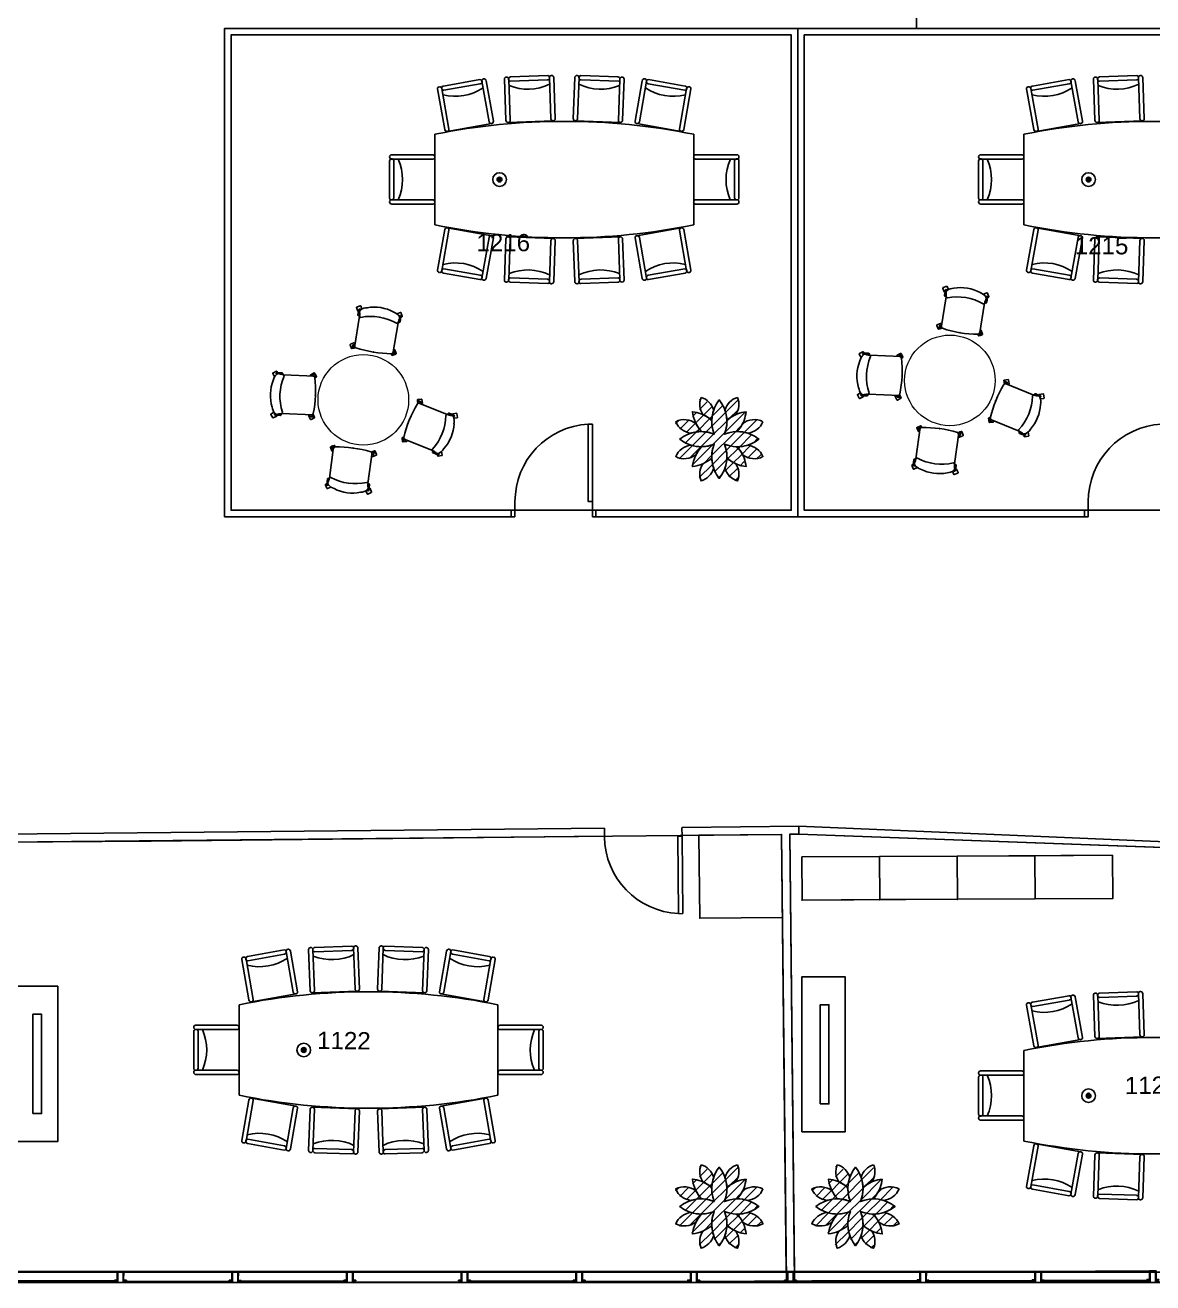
# Model space of a CAD drawing. Header units: inches. Extents: x 4 to 2210, y 3 to 2073.
# Drawn here: x 929 to 1452, y 3 to 586 of the extents above; entities that cross this region are included whole.
import ezdxf

# ---------------------------------------------------------------- set-up
doc = ezdxf.new("R2010")
doc.units = ezdxf.units.IN
doc.header["$MEASUREMENT"] = 0
for name, color, linetype in [('Planon_construction', 253, 'Continuous'), ('Planon_floor', 1, 'Continuous'), ('Planon_space', 40, 'Continuous'), ('Planon_space_number', 30, 'Continuous')]:
    doc.layers.add(name, color=color, linetype=linetype)
doc.styles.get("Standard").update_dxf_attribs({"font": 'arial.ttf'})
doc.styles.add('TEXT', font='arial.ttf')

# ---------------------------------------------------------------- blocks, each defined once
blk = doc.blocks.new('Furniture_Conftable_3')
at = {"layer": 'Planon_construction'}
blk.add_hatch(color=256, dxfattribs=at).paths.add_polyline_path([(-112.11, 0.02, 1), (-109.89, 0.02, 1)])
for p, q in [((-118.47, 46.68), (-118.35, 46.7)), ((-107.9, 47.55), (-107.78, 47.55)), ((-105.86, 47.62), (-88.66, 48.22)), ((-87.22, 28.26), (-87.88, 47.37)), ((-87.84, 47.46), (-87.84, 47.25)), ((-87.04, 48.28), (-86.91, 48.28)), ((-85.88, 47.32), (-85.21, 28.2)), ((-76.12, 47.32), (-76.79, 28.2)), ((-74.96, 48.28), (-75.09, 48.28)), ((-74.78, 28.26), (-74.12, 47.37)), ((-74.16, 47.46), (-74.16, 47.25)), ((-56.14, 47.62), (-73.34, 48.22)), ((-54.1, 47.55), (-54.22, 47.55)), ((-43.53, 46.68), (-43.65, 46.7)), ((-136.42, 23.21), (-139.74, 42.04)), ((-139.03, 43.06), (-138.91, 43.08)), ((-137.79, 42.05), (-137.83, 42.25)), ((-137.83, 42.25), (-137.83, 42.25)), ((-137.75, 42.27), (-134.43, 23.43)), ((-137.02, 43.41), (-120.07, 46.4)), ((-119.93, 44.39), (-136.88, 41.41)), ((-115.86, 26.83), (-119.18, 45.67)), ((-119.16, 45.76), (-119.12, 45.55)), ((-117.19, 45.89), (-113.87, 27.06)), ((-108.08, 27.53), (-108.75, 46.64)), ((-106.82, 46.38), (-106.83, 46.58)), ((-106.74, 46.59), (-106.08, 27.47)), ((-88.8, 46.21), (-106, 45.61)), ((-73.2, 46.21), (-56, 45.61)), ((-55.26, 46.59), (-55.92, 27.47)), ((-55.18, 46.38), (-55.17, 46.58)), ((-53.92, 27.53), (-53.25, 46.64)), ((-44.81, 45.89), (-48.13, 27.06)), ((-46.14, 26.83), (-42.82, 45.67)), ((-42.84, 45.76), (-42.88, 45.55)), ((-42.07, 44.39), (-25.12, 41.41)), ((-24.98, 43.41), (-41.93, 46.4)), ((-24.25, 42.27), (-27.57, 23.43)), ((-25.58, 23.21), (-22.26, 42.04)), ((-24.21, 42.05), (-24.17, 42.25)), ((-24.17, 42.25), (-24.17, 42.25)), ((-22.97, 43.06), (-23.09, 43.08)), ((-135.26, 22.4), (-114.58, 26.04)), ((-114.58, 26.04), (-114.7, 26.02)), ((-114.7, 26.02), (-114.7, 26.02)), ((-107.04, 26.57), (-86.06, 27.3)), ((-106.92, 26.57), (-107.04, 26.57)), ((-86.06, 27.3), (-86.18, 27.29)), ((-54.96, 26.57), (-75.94, 27.3)), ((-75.94, 27.3), (-75.82, 27.29)), ((-55.08, 26.57), (-54.96, 26.57)), ((-26.74, 22.4), (-47.42, 26.04)), ((-47.42, 26.04), (-47.3, 26.02)), ((-47.3, 26.02), (-47.3, 26.02)), ((-141, -20.98), (-141, 21.02)), ((-135.14, 22.42), (-135.26, 22.4)), ((-135.26, 22.4), (-135.26, 22.4)), ((-26.86, 22.42), (-26.74, 22.4)), ((-26.74, 22.4), (-26.74, 22.4)), ((-21, 21.02), (-21, -20.98)), ((-162, 10.65), (-162, 10.52)), ((-162, 8.6), (-162, -8.6)), ((-142, 11.52), (-161.12, 11.52)), ((-160.79, 9.6), (-161, 9.6)), ((-161, 9.52), (-141.87, 9.52)), ((-160, -8.4), (-160, 8.81)), ((-141, 10.52), (-141, -10.48)), ((-141, 10.4), (-141, 10.52)), ((-21, 10.52), (-21, -10.48)), ((-21, 10.4), (-21, 10.52)), ((-1, 9.52), (-20.13, 9.52)), ((-20, 11.52), (-0.88, 11.52)), ((-2, -8.4), (-2, 8.81)), ((-1.21, 9.6), (-1, 9.6)), ((0, 10.65), (0, 10.52)), ((0, 8.6), (0, -8.6)), ((-162, -10.23), (-162, -10.35)), ((-161.21, -9.4), (-161, -9.4)), ((-142, -9.35), (-161.12, -9.35)), ((-161, -11.35), (-141.87, -11.35)), ((-141, -10.48), (-141, -10.35)), ((-21, -10.48), (-21, -10.35)), ((-1, -11.35), (-20.13, -11.35)), ((-20, -9.35), (-0.88, -9.35)), ((-0.79, -9.4), (-1, -9.4)), ((0, -10.23), (0, -10.35)), ((-136.42, -23.17), (-139.74, -42)), ((-135.26, -22.36), (-114.58, -26)), ((-135.14, -22.38), (-135.26, -22.36)), ((-135.26, -22.36), (-135.26, -22.36)), ((-26.74, -22.36), (-47.42, -26)), ((-26.86, -22.38), (-26.74, -22.36)), ((-26.74, -22.36), (-26.74, -22.36)), ((-25.58, -23.17), (-22.26, -42)), ((-137.75, -42.23), (-134.43, -23.39)), ((-115.86, -26.79), (-119.18, -45.63)), ((-117.19, -45.85), (-113.87, -27.02)), ((-114.58, -26), (-114.7, -25.98)), ((-114.7, -25.98), (-114.7, -25.98)), ((-108.08, -27.49), (-108.75, -46.6)), ((-107.04, -26.52), (-86.06, -27.26)), ((-106.92, -26.53), (-107.04, -26.52)), ((-106.74, -46.55), (-106.08, -27.43)), ((-87.22, -28.22), (-87.88, -47.33)), ((-86.06, -27.26), (-86.18, -27.25)), ((-85.88, -47.27), (-85.21, -28.16)), ((-76.12, -47.27), (-76.79, -28.16)), ((-54.96, -26.52), (-75.94, -27.26)), ((-75.94, -27.26), (-75.82, -27.25)), ((-74.78, -28.22), (-74.12, -47.33)), ((-55.26, -46.55), (-55.92, -27.43)), ((-55.08, -26.53), (-54.96, -26.52)), ((-53.92, -27.49), (-53.25, -46.6)), ((-44.81, -45.85), (-48.13, -27.02)), ((-47.42, -26), (-47.3, -25.98)), ((-47.3, -25.98), (-47.3, -25.98)), ((-46.14, -26.79), (-42.82, -45.63)), ((-24.25, -42.23), (-27.57, -23.39)), ((-139.03, -43.02), (-138.91, -43.04)), ((-137.79, -42.01), (-137.83, -42.21)), ((-137.83, -42.21), (-137.83, -42.21)), ((-137.02, -43.37), (-120.07, -46.36)), ((-119.93, -44.35), (-136.88, -41.36)), ((-119.16, -45.72), (-119.12, -45.51)), ((-118.47, -46.64), (-118.35, -46.66)), ((-106.82, -46.33), (-106.83, -46.54)), ((-88.8, -46.17), (-106, -45.57)), ((-73.2, -46.17), (-56, -45.57)), ((-55.18, -46.33), (-55.17, -46.54)), ((-43.53, -46.64), (-43.65, -46.66)), ((-42.84, -45.72), (-42.88, -45.51)), ((-42.07, -44.35), (-25.12, -41.36)), ((-24.98, -43.37), (-41.93, -46.36)), ((-24.21, -42.01), (-24.17, -42.21)), ((-24.17, -42.21), (-24.17, -42.21)), ((-22.97, -43.02), (-23.09, -43.04)), ((-107.9, -47.51), (-107.78, -47.51)), ((-105.86, -47.58), (-88.66, -48.18)), ((-87.84, -47.41), (-87.84, -47.21)), ((-87.04, -48.23), (-86.91, -48.24)), ((-74.96, -48.23), (-75.09, -48.24)), ((-74.16, -47.41), (-74.16, -47.21)), ((-56.14, -47.58), (-73.34, -48.18)), ((-54.1, -47.51), (-54.22, -47.51))]:
    blk.add_line(p, q, dxfattribs=at)
for radius in [3.16, 1.11]:
    blk.add_circle((-111, 0.02), radius, dxfattribs=at)
for centre, radius, start, end in [((-118.32, 45.82), 0.875, 99.99736, 189.99622), ((-118.18, 45.72), 1, 9.99978, 100.003), ((-107.87, 46.67), 0.875, 92, 182), ((-107.74, 46.55), 1, 2, 92), ((-105.83, 46.62), 1, 92, 182), ((-88.84, 47.21), 1, 272, 2), ((-88.64, 47.43), 0.792, 2, 92), ((-87.01, 47.4), 0.875, 92, 182), ((-86.88, 47.28), 1, 2, 92), ((-75.12, 47.28), 1, 88, 178), ((-74.99, 47.4), 0.875, 358, 88), ((-73.36, 47.43), 0.792, 88, 178), ((-73.16, 47.21), 1, 178, 268), ((-56.17, 46.62), 1, 358, 88), ((-54.26, 46.55), 1, 88, 178), ((-54.13, 46.67), 0.875, 358, 88), ((-43.82, 45.72), 1, 79.997, 170.00022), ((-43.68, 45.82), 0.875, 350.00378, 80.00264), ((-138.88, 42.2), 0.875, 99.99736, 189.99622), ((-138.73, 42.09), 1, 9.99978, 100.003), ((-136.85, 42.43), 1, 100.00012, 189.99636), ((-137.02, 42.19), 0.792, 190.003, 280.00253), ((-131.57, 61.95), 23.31, 256.07249, 303.74951), ((-119.94, 45.62), 0.792, 9.99636, 99.9954), ((-120.1, 45.38), 1, 279.99981, 10.003), ((-106.03, 46.4), 0.792, 182, 272), ((-97.89, 65.22), 23.31, 248.07253, 295.74953), ((-64.11, 65.22), 23.31, 244.25047, 291.92747), ((-55.97, 46.4), 0.792, 268, 358), ((-30.43, 61.95), 23.31, 236.25049, 283.92751), ((-41.9, 45.38), 1, 169.997, 260.00019), ((-42.06, 45.62), 0.792, 80.0046, 170.00364), ((-24.98, 42.19), 0.792, 259.99747, 349.997), ((-25.15, 42.43), 1, 350.00364, 79.99988), ((-23.27, 42.09), 1, 79.997, 170.00022), ((-23.12, 42.2), 0.875, 350.00378, 80.00264), ((-81, -275.98), 303, 78.57881, 101.42119), ((-135.29, 23.28), 0.875, 280.003, 10.00381), ((-114.88, 27.01), 1, 190.00011, 279.99736), ((-114.73, 26.91), 0.875, 280.003, 10.00381), ((-107.08, 27.56), 1, 182, 272), ((-106.95, 27.44), 0.875, 272, 2), ((-86.22, 28.29), 1, 182, 272), ((-86.09, 28.17), 0.875, 272, 2), ((-75.91, 28.17), 0.875, 178, 268), ((-75.78, 28.29), 1, 268, 358), ((-55.05, 27.44), 0.875, 178, 268), ((-54.92, 27.56), 1, 268, 358), ((-47.27, 26.91), 0.875, 169.99619, 259.997), ((-47.12, 27.01), 1, 260.00264, 349.99989), ((-26.71, 23.28), 0.875, 169.99619, 259.997), ((-135.43, 23.38), 1, 190.00011, 279.99736), ((-26.57, 23.38), 1, 260.00264, 349.99989), ((-161.12, 10.65), 0.875, 90, 180), ((-161, 10.52), 1, 180, 270), ((-161, 8.6), 1, 90, 180), ((-160.79, 8.81), 0.792, 0, 90), ((-179.31, 0.02), 23.31, 336.25047, 23.92747), ((-142, 10.52), 1, 360, 90), ((-141.87, 10.4), 0.875, 270, 0), ((-20, 10.52), 1, 90, 180), ((-20.13, 10.4), 0.875, 180, 270), ((17.31, 0.02), 23.31, 156.07253, 203.74953), ((-1.21, 8.81), 0.792, 90, 180), ((-1, 10.52), 1, 270, 0), ((-1, 8.6), 1, 0, 90), ((-0.88, 10.65), 0.875, 0, 90), ((-161.21, -8.6), 0.792, 180, 270), ((-161.12, -10.23), 0.875, 90, 180), ((-161, -10.35), 1, 180, 270), ((-161, -8.4), 1, 270, 0), ((-142, -10.35), 1, 0, 90), ((-141.87, -10.48), 0.875, 270, 0), ((-20, -10.35), 1, 90, 180), ((-20.13, -10.48), 0.875, 180, 270), ((-1, -8.4), 1, 180, 270), ((-1, -10.35), 1, 270, 0), ((-0.88, -10.23), 0.875, 0, 90), ((-0.79, -8.6), 0.792, 270, 0), ((-81, 276.02), 303, 258.57881, 281.42119), ((-135.43, -23.34), 1, 80.00264, 169.99989), ((-135.29, -23.24), 0.875, 349.99619, 79.997), ((-26.71, -23.24), 0.875, 100.003, 190.00381), ((-26.57, -23.34), 1, 10.00011, 99.99736), ((-114.88, -26.97), 1, 80.00264, 169.99989), ((-114.73, -26.86), 0.875, 349.99619, 79.997), ((-107.08, -27.52), 1, 88, 178), ((-106.95, -27.4), 0.875, 358, 88), ((-86.22, -28.25), 1, 88, 178), ((-86.09, -28.13), 0.875, 358, 88), ((-75.91, -28.13), 0.875, 92, 182), ((-75.78, -28.25), 1, 2, 92), ((-55.05, -27.4), 0.875, 92, 182), ((-54.92, -27.52), 1, 2, 92), ((-47.27, -26.86), 0.875, 100.003, 190.00381), ((-47.12, -26.97), 1, 10.00011, 99.99736), ((-131.57, -61.91), 23.31, 56.25049, 103.92751), ((-30.43, -61.91), 23.31, 76.07249, 123.74951), ((-138.88, -42.15), 0.875, 170.00378, 260.00264), ((-138.73, -42.05), 1, 259.997, 350.00022), ((-136.85, -42.39), 1, 170.00364, 259.99988), ((-137.02, -42.14), 0.792, 79.99747, 169.997), ((-119.94, -45.58), 0.792, 260.0046, 350.00364), ((-120.1, -45.34), 1, 349.997, 80.00019), ((-118.32, -45.78), 0.875, 170.00378, 260.00264), ((-118.18, -45.68), 1, 259.997, 350.00022), ((-107.87, -46.63), 0.875, 178, 268), ((-107.74, -46.51), 1, 268, 358), ((-105.83, -46.58), 1, 178, 268), ((-106.03, -46.36), 0.792, 88, 178), ((-97.89, -65.18), 23.31, 64.25047, 111.92747), ((-88.84, -47.17), 1, 358, 88), ((-64.11, -65.18), 23.31, 68.07253, 115.74953), ((-73.16, -47.17), 1, 92, 182), ((-56.17, -46.58), 1, 272, 2), ((-55.97, -46.36), 0.792, 2, 92), ((-54.26, -46.51), 1, 182, 272), ((-54.13, -46.63), 0.875, 272, 2), ((-43.82, -45.68), 1, 189.99978, 280.003), ((-43.68, -45.78), 0.875, 279.99736, 9.99622), ((-41.9, -45.34), 1, 99.99981, 190.003), ((-42.06, -45.58), 0.792, 189.99636, 279.9954), ((-24.98, -42.14), 0.792, 10.003, 100.00253), ((-25.15, -42.39), 1, 280.00012, 9.99636), ((-23.27, -42.05), 1, 189.99978, 280.003), ((-23.12, -42.15), 0.875, 279.99736, 9.99622), ((-88.64, -47.39), 0.792, 268, 358), ((-87.01, -47.36), 0.875, 178, 268), ((-86.88, -47.24), 1, 268, 358), ((-75.12, -47.24), 1, 182, 272), ((-74.99, -47.36), 0.875, 272, 2), ((-73.36, -47.39), 0.792, 182, 272)]:
    blk.add_arc(centre, radius, start, end, dxfattribs=at)
blk = doc.blocks.new('2072 Double Hinged Door Credenza')
at = {"layer": 'Planon_construction'}
for p, q in [((0, 0), (0, -20)), ((72, 0), (0, 0)), ((0, 0), (0, -20)), ((36, 0), (0, 0)), ((36, -20), (36, 0)), ((36, 0), (36, -20)), ((72, 0), (36, 0)), ((72, -20), (72, 0)), ((72, -20), (72, 0)), ((0, -20), (72, -20)), ((0, -20), (36, -20)), ((36, -20), (72, -20))]:
    blk.add_line(p, q, dxfattribs=at)
for p in [(0, 0), (36, 0), (36, 0), (72, 0)]:
    blk.add_point(p, dxfattribs=at)
at = {"layer": 'Planon_construction', "style": 'TEXT', "width": 0.65, "flags": 1}
for tag, p in [('CAPPN', (0, 0)), ('CAPMG', (0, 0)), ('CAPMC', (0, 0)), ('CAPQT', (0, 0)), ('CAPDH', (0, 0)), ('CAPGC', (0, 0)), ('CAPPN', (36, 0)), ('CAPMG', (36, 0)), ('CAPMC', (36, 0)), ('CAPQT', (36, 0)), ('CAPDH', (36, 0)), ('CAPGC', (36, 0))]:
    blk.add_attdef(tag, p, '', height=0.00154, dxfattribs=at)
blk = doc.blocks.new('1Front_1100_A-4_Data_Elec 07 26 18_RDI BASE$0$BaseBldg-WinFrame')
for p, q in [((0, 1.5), (0, -1.5)), ((4, 1.5), (0, 1.5)), ((0.25, 1.25), (5, 1.25)), ((0.25, -1.25), (0.25, 1.25)), ((4, 1.5), (4, 2.75)), ((4, 2.75), (4.25, 2.75)), ((4.25, 1.5), (4.25, 2.75)), ((4.25, 1.5), (4.75, 1.5)), ((4.75, 2.75), (5, 2.75)), ((4.75, 1.5), (4.75, 2.75)), ((5, 1.25), (5, 2.75)), ((0, -1.5), (4, -1.5)), ((5, -1.25), (0.25, -1.25)), ((4, -2.75), (4, -1.5)), ((4.25, -2.75), (4, -2.75)), ((4.25, -1.5), (4.75, -1.5)), ((4.25, -1.5), (4.25, -2.75)), ((4.75, -1.5), (4.75, -2.75)), ((5, -2.75), (4.75, -2.75)), ((5, -2.75), (5, -1.25))]:
    blk.add_line(p, q)
blk = doc.blocks.new('1Front_1100_A-4_Data_Elec 07 26 18_RDI BASE$0$30DOOR')
for p, q in [((0, 0), (0, 4)), ((36, 0), (36, 4))]:
    blk.add_line(p, q)
blk.add_lwpolyline([(0, -36), (0, 0), (2, 0), (2, -36)], close=True)
blk.add_arc((0, 0), 36, 273.18474, 0)
blk = doc.blocks.new('82_planting_generic - 82_planter_round_1200mm-2861272-Planon FM - 1e Verdieping')
at = {"layer": 'Planon_construction', "linetype": 'Continuous'}
blk.add_line((-368, -9), (-360, 0), dxfattribs=at)
at = {"layer": 'Planon_construction'}
for points in [[(45, 38, 0.273397), (-2, 356, 0.273397), (-49, 38, 0.27562), (-369, -8, 0.275602), (-49, -54, 0.273354), (-2, -372, 0.273354), (45, -54, 0.275602), (365, -8, 0.27562)], [(-171, 379, 0.244626), (-155, 220, -0.078598), (-72, 167, -0.077601), (-54, 262, 0.249774)], [(167, 379, 0.249774), (50, 262, -0.077601), (68, 167, -0.078598), (151, 220, 0.244626)], [(-72, 160, 0.025563), (-99, 188, 0.130684), (-251, 246, 0.164541), (-166, 62, -0.095401), (-49, 38, -0.099448)], [(246, 246, 0.130684), (95, 188, 0.025563), (68, 160, -0.099448), (45, 38, -0.088664), (153, 62, 0.031659), (188, 94, 0.130684)], [(-219, 137, 0.289305), (-406, 154, 0.274935), (-264, 48, -0.078844), (-166, 62, -0.073056)], [(402, 154, 0.289305), (214, 137, -0.073056), (162, 62, -0.078844), (260, 48, 0.274935)], [(-166, -78, -0.078814), (-264, -64, 0.274935), (-406, -170, 0.290007), (-219, -153, -0.073048)], [(-72, -183, -0.104586), (-49, -54, -0.095414), (-166, -78, 0.164497), (-251, -262, 0.158425)], [(188, -110, 0.031615), (153, -78, -0.088688), (45, -54, -0.099407), (68, -176, 0.025563), (95, -204, 0.130684), (246, -262, 0.130684)], [(260, -64, -0.078814), (162, -78, -0.073069), (215, -153, 0.289243), (402, -170, 0.274935)], [(-54, -278, -0.077617), (-72, -183, -0.078566), (-155, -236, 0.244728), (-171, -395, 0.249807)], [(151, -236, -0.078566), (68, -183, -0.077617), (50, -278, 0.249807), (167, -395, 0.244728)]]:
    blk.add_lwpolyline(points, format="xyb", close=True, dxfattribs=at)
blk = doc.blocks.new('P_95-7R')
at = {"layer": 'Planon_construction'}
for p, q in [((-0.03, 8.89), (0.29, 9.44)), ((0.64, 8.28), (0.04, 8.62)), ((0.53, 9.85), (0.84, 10.4)), ((0.72, 9.9), (0.72, 9.9)), ((0.72, 9.9), (1.48, 9.9)), ((0.72, 9.02), (15.34, 9.02)), ((1.11, 10.47), (2.64, 9.59)), ((2.55, 9.02), (2.72, 9.31)), ((2.65, 9.58), (2.64, 9.59)), ((18.24, 9.9), (15.94, 9.9)), ((18.07, 9.9), (18.36, 10.4)), ((18.62, 10.47), (20.16, 9.58)), ((19.36, 7.81), (20.23, 9.31)), ((-0.03, -10.03), (0.29, -9.48)), ((1.58, -11.19), (0.04, -10.3)), ((0.53, -9.07), (0.76, -8.67)), ((0.72, -9.02), (15.34, -9.02)), ((0.72, -9.9), (1.48, -9.9)), ((0.72, -9.9), (0.72, -9.9)), ((1.85, -11.11), (2.72, -9.61)), ((2.1, -9.02), (2.65, -9.34)), ((18.24, -9.9), (15.94, -9.9)), ((17.48, -10.03), (17.56, -9.9)), ((19.09, -11.19), (17.56, -10.3)), ((18.83, -8.57), (20.16, -9.34)), ((19.36, -11.11), (20.23, -9.61))]:
    blk.add_line(p, q, dxfattribs=at)
for centre in [(1.48, 9.46), (1.48, -9.46)]:
    blk.add_circle(centre, 0.437, dxfattribs=at)
for centre, radius, start, end in [((0.14, 8.79), 0.197, 150, 240.00001), ((53.76, 0), 53.76, 171.02313, 188.97688), ((0.72, 9.46), 0.438, 90, 270), ((1.4, 8.27), 0.749, 90.04994, 171.13994), ((1.01, 10.3), 0.197, 60, 150), ((2.55, 9.41), 0.197, 329.99999, 60), ((15.63, 8.4), 0.69, 120.66953, 179.81816), ((-7.14, 0), 23.63, 339.16397, 20.83603), ((15.75, 8), 1.1, 80.90945, 115.06613), ((15.94, 9.46), 0.437, 313.92418, 236.19275), ((18.84, -5.44), 14.82, 98.46926, 101.35687), ((16.12, 12.32), 3.15, 279.87091, 294.71824), ((16.94, 6.35), 3.15, 63.66029, 80.99716), ((18.24, 9.46), 0.438, 296.27027, 90), ((14.02, 5.08), 5.95, 10.97637, 43.38912), ((18.53, 10.3), 0.197, 60, 150), ((19.19, 7.9), 0.197, 313.77127, 329.99999), ((1.98, 0), 18.93, 340.82633, 19.17367), ((20.06, 9.41), 0.197, 329.99999, 60), ((0.14, -10.13), 0.197, 150, 240.00001), ((0.72, -9.46), 0.438, 90, 270), ((1.4, -8.27), 0.749, 188.86006, 269.95006), ((1.68, -11.02), 0.197, 240.00001, 329.99999), ((2.55, -9.51), 0.197, 329.99999, 60), ((15.63, -8.4), 0.69, 180.18184, 239.33046), ((15.75, -8), 1.1, 244.93386, 279.09055), ((15.94, -9.46), 0.437, 123.80726, 46.07581), ((18.84, 5.44), 14.82, 258.64314, 261.53073), ((16.12, -12.32), 3.15, 65.28177, 80.12909), ((16.94, -6.35), 3.15, 279.00285, 296.3397), ((17.65, -10.13), 0.197, 150, 240.00001), ((18.24, -9.46), 0.438, 270, 63.72972), ((14.02, -5.08), 5.95, 316.61088, 349.7188), ((19.19, -11.02), 0.197, 240.00001, 329.99999), ((20.06, -9.51), 0.197, 329.99999, 60)]:
    blk.add_arc(centre, radius, start, end, dxfattribs=at)
blk.add_point((0, 0), dxfattribs=at)
at = {"layer": 'Planon_construction', "style": 'TEXT', "flags": 1}
for tag in ['CAPPN', 'CAPMG', 'CAPMC', 'CAPQT', 'CAPDH', 'CAPGC']:
    blk.add_attdef(tag, (0, 0), '', height=0.001, dxfattribs=at)

msp = doc.modelspace()

# ---------------------------------------------------------------- linework, layer by layer
at = {"layer": 'Planon_construction', "linetype": 'Continuous'}
for p, q in [((1242.06, 408.1), (1245.64, 411.68)), ((1242.08, 412.61), (1242.82, 413.35)), ((1230.99, 401.52), (1232.37, 402.9)), ((1232.98, 399.02), (1236.88, 402.92)), ((1238.77, 404.81), (1240.45, 406.49)), ((1235.82, 397.37), (1239.92, 401.47)), ((1267.02, 392.65), (1268.81, 394.44)), ((1254.95, 385.07), (1259.63, 389.75)), ((1264.33, 385.47), (1268.38, 389.52)), ((1268.55, 385.2), (1270.47, 387.12)), ((1255.73, 376.87), (1259.49, 380.63)), ((1260.76, 381.9), (1262.79, 383.93)), ((1250.61, 376.24), (1252.08, 377.71)), ((1258.43, 375.08), (1259.77, 376.42)), ((1242.06, 52.35), (1245.64, 55.93)), ((1242.08, 56.86), (1242.82, 57.6)), ((1305.16, 52.35), (1308.74, 55.93)), ((1305.18, 56.86), (1305.92, 57.6)), ((1230.99, 45.77), (1232.37, 47.14)), ((1232.98, 43.27), (1236.88, 47.17)), ((1238.77, 49.05), (1240.45, 50.74)), ((1294.09, 45.77), (1295.46, 47.14)), ((1296.07, 43.27), (1299.98, 47.17)), ((1301.86, 49.05), (1303.55, 50.74)), ((1235.82, 41.62), (1239.92, 45.72)), ((1298.92, 41.62), (1303.02, 45.72)), ((1267.02, 36.9), (1268.81, 38.69)), ((1330.12, 36.9), (1331.91, 38.69)), ((1254.95, 29.32), (1259.63, 33.99)), ((1264.33, 29.72), (1268.38, 33.77)), ((1268.55, 29.45), (1270.47, 31.37)), ((1318.05, 29.32), (1322.72, 33.99)), ((1327.43, 29.72), (1331.48, 33.77)), ((1331.65, 29.45), (1333.57, 31.37)), ((1255.73, 21.12), (1259.49, 24.87)), ((1260.76, 26.15), (1262.79, 28.18)), ((1318.83, 21.12), (1322.59, 24.87)), ((1323.86, 26.15), (1325.89, 28.18)), ((1250.61, 20.48), (1252.08, 21.96)), ((1258.43, 19.33), (1259.77, 20.67)), ((1313.7, 20.48), (1315.18, 21.96)), ((1321.53, 19.33), (1322.87, 20.67))]:
    msp.add_line(p, q, dxfattribs=at)
at = {"layer": 'Planon_construction'}
for p, q in [((1156.52, 361.37), (1154.75, 361.37)), ((1154.75, 361.37), (1154.75, 358.37)), ((1154.75, 358.37), (1156.52, 358.37)), ((1156.52, 361.37), (1156.52, 358.37)), ((1192.52, 361.37), (1192.52, 358.37)), ((1192.52, 361.37), (1194.04, 361.37)), ((1194.04, 358.37), (1192.52, 358.37)), ((1194.04, 361.37), (1194.04, 358.37)), ((1422.27, 361.37), (1420.51, 361.37)), ((1420.51, 361.37), (1420.51, 358.37)), ((1420.51, 358.37), (1422.27, 358.37)), ((1422.27, 361.37), (1422.27, 358.37)), ((919.58, 211.22), (1197.95, 213.98)), ((1288.07, 214.94), (1494.26, 206.17)), ((1557.84, 201.37), (1288.11, 211.18)), ((972.1, 4.15), (921.8, 4.05)), ((972.1, 3.9), (921.8, 3.77)), ((1025.27, 3.93), (975.14, 3.83)), ((1025.27, 3.68), (975.14, 3.55)), ((1078.44, 4.01), (1028.31, 3.91)), ((1078.44, 3.76), (1028.31, 3.63)), ((1131.61, 3.56), (1081.48, 3.46)), ((1131.61, 3.31), (1081.48, 3.19)), ((1184.74, 4.07), (1134.61, 3.98)), ((1184.74, 3.82), (1134.61, 3.7)), ((1237.91, 3.62), (1187.77, 3.8)), ((1237.91, 3.87), (1187.78, 3.95)), ((1294.07, 4.06), (1240.9, 3.86)), ((1294.06, 3.78), (1240.9, 3.58)), ((1344.2, 3.91), (1294.06, 3.78)), ((1344.2, 4.16), (1294.07, 4.06)), ((1397.54, 4.16), (1347.41, 4.06)), ((1397.54, 3.91), (1347.41, 3.78)), ((1450.71, 4.36), (1400.58, 4.26)), ((1450.71, 4.11), (1400.58, 3.98))]:
    msp.add_line(p, q, dxfattribs=at)
for points in [[(2210.32, 2073.28), (1643.81, 2073.28), (2210.32, 2073.28), (2209.38, 633.18), (1749.23, 3.37), (630.18, 3.37), (469.11, 3.36), (463.87, 3.31), (460.68, 7.46), (3.8, 633.35), (3.8, 2073.28), (11.81, 2073.28), (3.8, 2073.28), (3.8, 633.35), (460.68, 7.46), (463.87, 3.31), (469.11, 3.36), (630.18, 3.37)], [(1342.68, 731.98), (1342.68, 584.8), (1764.08, 584.8), (1764.08, 880.14), (1643.81, 875.15), (1607.81, 875.15), (1486.36, 875.15), (1342.68, 875.15), (1342.68, 767.98)], [(1192.52, 358.37), (1287.63, 358.37), (1287.63, 584.8), (1021.88, 584.8), (1021.88, 358.37), (1156.52, 358.37)], [(1458.27, 358.37), (1553.38, 358.37), (1553.38, 584.8), (1287.63, 584.8), (1287.63, 358.37), (1422.27, 358.37)], [(1192.52, 361.37), (1284.63, 361.37), (1284.63, 581.8), (1024.88, 581.8), (1024.88, 361.37), (1156.52, 361.37)], [(1458.27, 361.37), (1550.38, 361.37), (1550.38, 581.8), (1290.63, 581.8), (1290.63, 361.37), (1422.27, 361.37)], [(1197.99, 210.23), (987.88, 208), (919.62, 207.55), (920.07, 165.32)], [(1233.95, 214.36), (1288.07, 214.94), (1288.11, 211.18), (1283.89, 211.14), (1286.1, 3.37)], [(1280.55, 172.61), (1242.14, 172.21), (1241.73, 210.69), (1280.14, 211.1), (1282.34, 3.94)], [(467.57, 8.09), (515.41, 8.37), (518.41, 8.37), (1078.48, 8.42), (1081.48, 8.4), (1131.64, 8.44), (1134.64, 8.41), (1184.78, 8.43), (1187.78, 8.4), (1237.94, 8.5), (1240.94, 8.47), (1282.74, 8.47), (1285.74, 8.45), (1344.23, 8.53), (1347.23, 8.51), (1397.58, 8.53), (1400.58, 8.51), (1450.74, 8.73), (1453.74, 8.71)]]:
    msp.add_lwpolyline(points, dxfattribs=at)
at = {"layer": 'Planon_construction', "linetype": 'Continuous'}
for points in [[(1232.71, 385.28), (1238.53, 391.1), (1244.88, 397.45), (1247.5, 400.07), (1253.84, 406.41), (1259.69, 412.26)], [(1239.96, 401.51), (1243.75, 405.3), (1247.61, 409.16)], [(1246.5, 403.56), (1247.47, 404.53), (1252.59, 409.65)], [(1235.27, 392.33), (1240.47, 397.53), (1241.69, 398.75), (1246.44, 403.5)], [(1237.41, 385.49), (1242.54, 390.62), (1248.39, 396.47), (1248.45, 396.53), (1254.35, 402.43), (1256.25, 404.33), (1259.45, 407.53)], [(1238.5, 382.09), (1248.08, 391.67), (1253.4, 396.99), (1263.25, 406.84)], [(1241.89, 376.5), (1247.73, 382.34), (1254.1, 388.71), (1256.29, 390.9), (1262.67, 397.28), (1268.47, 403.08)], [(1242.65, 381.74), (1244, 383.1), (1247.34, 386.44), (1258.53, 397.63), (1260.82, 399.92), (1263.28, 402.38)], [(1253.88, 379.5), (1257.54, 383.17), (1261.52, 387.15), (1265.41, 391.04)], [(1259.72, 389.84), (1260.55, 390.67), (1266.02, 396.14)], [(1248.89, 379.01), (1254.29, 384.4), (1254.85, 384.97)], [(1232.71, 29.53), (1238.53, 35.35), (1244.88, 41.7), (1247.5, 44.32), (1253.84, 50.65), (1259.69, 56.51)], [(1239.96, 45.76), (1243.75, 49.54), (1247.61, 53.41)], [(1246.5, 47.81), (1247.47, 48.78), (1252.59, 53.9)], [(1295.81, 29.53), (1301.63, 35.35), (1307.98, 41.7), (1310.6, 44.32), (1316.93, 50.65), (1322.79, 56.51)], [(1303.06, 45.76), (1306.84, 49.54), (1310.71, 53.41)], [(1309.6, 47.81), (1310.57, 48.78), (1315.69, 53.9)], [(1235.27, 36.57), (1240.47, 41.78), (1241.69, 43), (1246.44, 47.75)], [(1237.41, 29.74), (1242.54, 34.87), (1248.39, 40.72), (1248.45, 40.78), (1254.35, 46.68), (1256.25, 48.58), (1259.45, 51.78)], [(1238.5, 26.34), (1248.08, 35.92), (1253.4, 41.24), (1263.25, 51.09)], [(1241.89, 20.75), (1247.73, 26.59), (1254.1, 32.96), (1256.29, 35.15), (1262.67, 41.53), (1268.47, 47.33)], [(1298.36, 36.57), (1303.56, 41.78), (1304.79, 43), (1309.54, 47.75)], [(1300.51, 29.74), (1305.64, 34.87), (1311.49, 40.72), (1311.55, 40.78), (1317.45, 46.68), (1319.35, 48.58), (1322.55, 51.78)], [(1301.6, 26.34), (1311.18, 35.92), (1316.5, 41.24), (1326.35, 51.09)], [(1304.99, 20.75), (1310.83, 26.59), (1317.2, 32.96), (1319.39, 35.15), (1325.77, 41.53), (1331.57, 47.33)], [(1242.65, 25.99), (1244, 27.35), (1247.34, 30.69), (1258.53, 41.88), (1260.82, 44.16), (1263.28, 46.63)], [(1305.74, 25.99), (1307.1, 27.35), (1310.44, 30.69), (1321.63, 41.88), (1323.91, 44.16), (1326.38, 46.63)], [(1253.88, 23.75), (1257.54, 27.42), (1261.52, 31.4), (1265.41, 35.28)], [(1259.72, 34.09), (1260.55, 34.92), (1266.02, 40.38)], [(1316.97, 23.75), (1320.64, 27.42), (1324.62, 31.4), (1328.51, 35.28)], [(1322.82, 34.09), (1323.65, 34.92), (1329.11, 40.38)], [(1248.89, 23.26), (1254.29, 28.65), (1254.85, 29.22)], [(1311.99, 23.26), (1317.38, 28.65), (1317.95, 29.22)]]:
    msp.add_lwpolyline(points, dxfattribs=at)
at = {"layer": 'Planon_construction'}
for points in [[(924.58, 68.69), (924.58, 140.69), (944.58, 140.69), (944.58, 68.69)], [(1289.52, 73.14), (1289.52, 145.14), (1309.52, 145.14), (1309.52, 73.14)], [(1298.02, 86.14), (1298.02, 132.14), (1302.02, 132.14), (1302.02, 86.14)], [(933.08, 81.69), (933.08, 127.69), (937.08, 127.69), (937.08, 81.69)]]:
    msp.add_lwpolyline(points, close=True, dxfattribs=at)
at = {"layer": 'Planon_construction', "linetype": 'Continuous', "lineweight": 15}
for centre in [(1358.14, 421.6), (1086.22, 412.58)]:
    msp.add_circle(centre, 21, dxfattribs=at)
at = {"layer": 'Planon_floor'}
msp.add_lwpolyline([(2204.28, 2058.28), (2204.28, 2058.28), (1025.19, 2058.28), (1025.19, 2061.53), (15.19, 2061.53), (15.19, 2014.28), (11.82, 2014.28), (11.82, 1895.4), (11.82, 1891.4), (8.9, 1891.4), (8.8, 634.98), (466.19, 8.08), (1746.89, 8.08), (2204.28, 634.98), (2204.28, 2058.28), (2204.28, 2058.28)], dxfattribs=at)
at = {"layer": 'Planon_space'}
for points in [[(1284.63, 581.8), (1024.88, 581.8), (1024.88, 361.37), (1156.52, 361.37), (1284.63, 361.37), (1284.63, 581.8)], [(1550.38, 581.8), (1290.63, 581.8), (1290.63, 361.37), (1422.27, 361.37), (1550.38, 361.37), (1550.38, 581.8)], [(919.62, 207.55), (919.62, 207.55), (919.62, 207.55), (919.62, 207.55), (1280.14, 211.1), (1282.3, 8.08), (921.74, 8.08), (919.62, 207.55)], [(1283.89, 211.14), (1288.11, 211.18), (1422.98, 206.28), (1557.84, 201.37), (1593.84, 201.37), (1678.34, 201.37), (1814.96, 101.37), (1746.89, 8.08), (1286.05, 8.08), (1283.89, 211.14)]]:
    msp.add_lwpolyline(points, dxfattribs=at)

# ---------------------------------------------------------------- block references
at = {"layer": 'Planon_construction'}
for p in [(1260.36, 514.67), (1533.43, 514.67), (1169.61, 111.12), (1533.43, 89.93)]:
    msp.add_blockref('Furniture_Conftable_3', p, dxfattribs=at)
at = {"layer": 'Planon_construction', "xscale": -1}
for name, p, rotation in [('P_95-7R', (1362.81, 443.71), 260.5642025176659), ('P_95-7R', (1090.9, 434.7), 260.5642025176659), ('P_95-7R', (1335.95, 423.57), 357.5154132755781), ('P_95-7R', (1064.04, 414.55), 357.5154132755781), ('P_95-7R', (1379.43, 412.18), 157.9168251056801), ('P_95-7R', (1107.52, 403.17), 157.9168251056801), ('P_95-7R', (1353.41, 399.26), 82.22807319992421), ('P_95-7R', (1081.5, 390.25), 82.22807319992421), ('1Front_1100_A-4_Data_Elec 07 26 18_RDI BASE$0$30DOOR', (1233.99, 210.36), 0.607894117486909), ('2072 Double Hinged Door Credenza', (1289.63, 180.65), 180.3104205265678), ('2072 Double Hinged Door Credenza', (1361.63, 181.04), 180.3104205265678)]:
    msp.add_blockref(name, p, dxfattribs=dict(at, rotation=rotation))
at = {"layer": 'Planon_construction', "xscale": 0.05, "yscale": 0.05, "zscale": 0.05}
for p in [(1251.35, 394.75), (1251.35, 39), (1314.45, 39)]:
    msp.add_blockref('82_planting_generic - 82_planter_round_1200mm-2861272-Planon FM - 1e Verdieping', p, dxfattribs=at)
at = {"layer": 'Planon_construction'}
for name, p, rotation in [('1Front_1100_A-4_Data_Elec 07 26 18_RDI BASE$0$30DOOR', (1192.52, 365.37), 180), ('1Front_1100_A-4_Data_Elec 07 26 18_RDI BASE$0$30DOOR', (1458.27, 365.37), 180), ('1Front_1100_A-4_Data_Elec 07 26 18_RDI BASE$0$BaseBldg-WinFrame', (973.64, 8.48), 269.5565478430677), ('1Front_1100_A-4_Data_Elec 07 26 18_RDI BASE$0$BaseBldg-WinFrame', (1026.8, 8.36), 269.5565478430677), ('1Front_1100_A-4_Data_Elec 07 26 18_RDI BASE$0$BaseBldg-WinFrame', (1079.98, 8.41), 269.5565478430677), ('1Front_1100_A-4_Data_Elec 07 26 18_RDI BASE$0$BaseBldg-WinFrame', (1133.14, 8.42), 269.5565478430677), ('1Front_1100_A-4_Data_Elec 07 26 18_RDI BASE$0$BaseBldg-WinFrame', (1186.28, 8.41), 269.5565478430677), ('1Front_1100_A-4_Data_Elec 07 26 18_RDI BASE$0$BaseBldg-WinFrame', (1239.44, 8.49), 269.5565478430677), ('1Front_1100_A-4_Data_Elec 07 26 18_RDI BASE$0$BaseBldg-WinFrame', (1284.24, 8.46), 269.5565478430677), ('1Front_1100_A-4_Data_Elec 07 26 18_RDI BASE$0$BaseBldg-WinFrame', (1345.73, 8.52), 269.5565478430677), ('1Front_1100_A-4_Data_Elec 07 26 18_RDI BASE$0$BaseBldg-WinFrame', (1399.08, 8.52), 269.5565478430677), ('1Front_1100_A-4_Data_Elec 07 26 18_RDI BASE$0$BaseBldg-WinFrame', (1452.24, 8.72), 269.5565478430677)]:
    msp.add_blockref(name, p, dxfattribs=dict(at, rotation=rotation))

# ---------------------------------------------------------------- texts
at = {"layer": 'Planon_space_number'}
for s, p in [('1216', (1138.66, 481.47)), ('1215', (1416.03, 480.04))]:
    msp.add_text(s, height=8, dxfattribs=at).set_placement(p)
for s, rotation, p in [('1122', 359.4501, (1064.74, 111.63)), ('1121', 0.72363, (1439.29, 90.65))]:
    msp.add_text(s, height=8, rotation=rotation, dxfattribs=at).set_placement(p)

doc.saveas('drawing.dxf')
